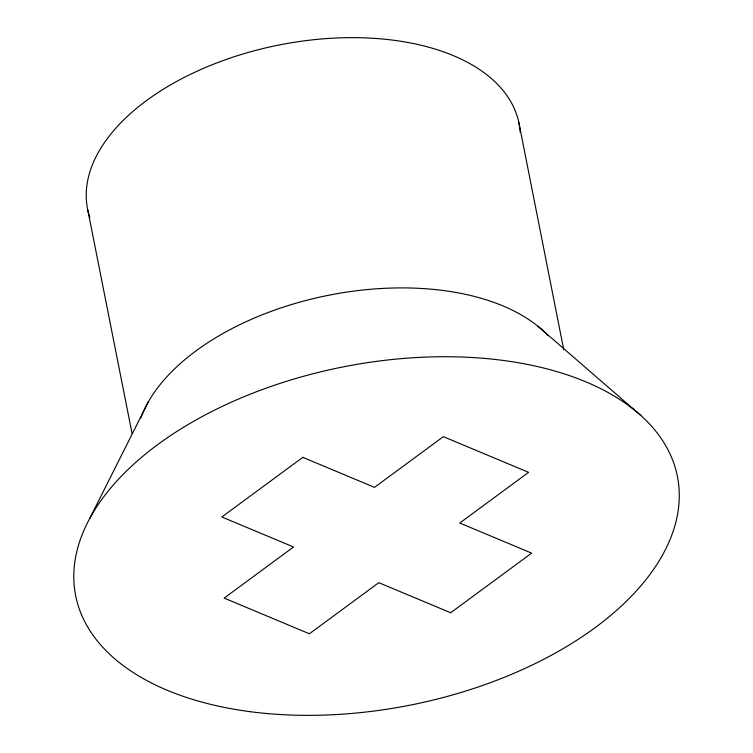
<?xml version="1.0" encoding="UTF-8"?>
<svg xmlns="http://www.w3.org/2000/svg" width="753" height="753" viewBox="0 0 753 753"><rect width="100%" height="100%" fill="white"/><g stroke="black" fill="none" stroke-linecap="round" stroke-linejoin="round"><path stroke-width="1.13" d="M89.748 518.45L148.322 401.886M537.99 326.303L640.897 415.552M87.79 210.04L132.067 433.53M518.817 122.391L563.752 349.759M89.833 217.504A219.923 123.614 -11.2 0 1 279.241 44.964A219.923 123.614 -11.2 0 1 520.201 132.227M140.839 417.971A219.923 123.614 -11.2 0 1 327.508 295.477A219.923 123.614 -11.2 0 1 548.297 335.819M302.8 457.344L221.834 516.982L293.538 546.989L224.149 598.098L309.398 633.781L378.787 582.671L450.671 612.754L531.646 553.126L459.754 523.034L528.587 472.338L443.348 436.665L374.514 487.36L302.8 457.344M250.222 711.689A306.725 172.409 -11.2 0 0 677.954 479.454A306.725 172.409 -11.2 0 0 201.409 416.983A306.725 172.409 -11.2 0 0 250.222 711.689"/></g></svg>
